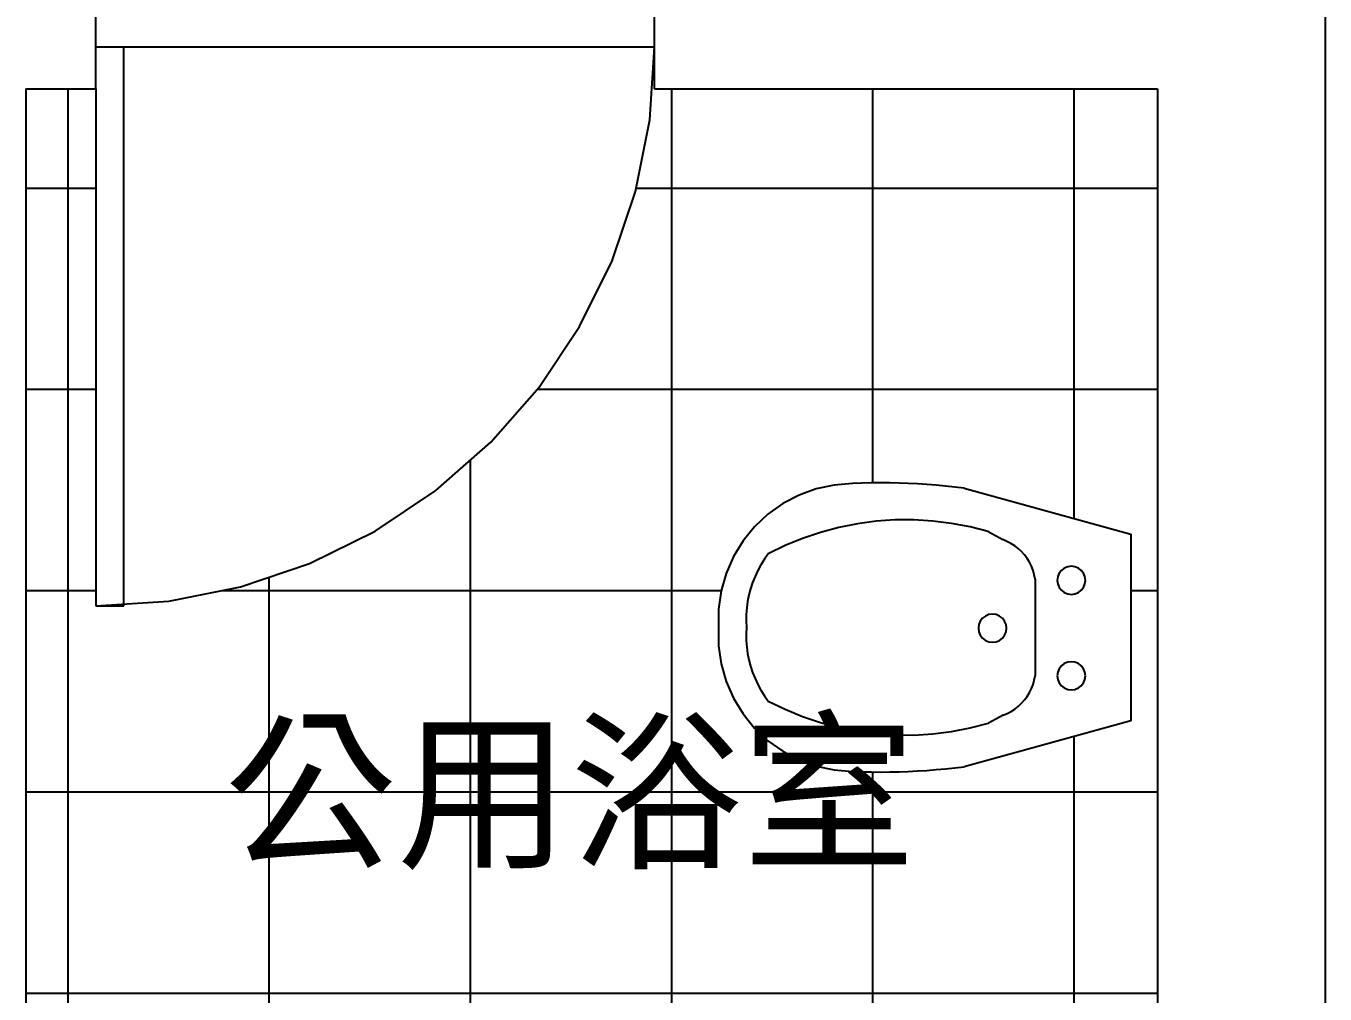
# Model space of a CAD drawing. Header units: centimetres. Extents: x 921 to 2601, y 2858 to 4336.
# Drawn here: x 1569.1 to 1774.2, y 3359.4 to 3512.1 of the extents above; entities that cross this region are included whole.
import ezdxf

# ---------------------------------------------------------------- set-up
doc = ezdxf.new("R2010")
doc.units = ezdxf.units.CM
doc.layers.add('文字', color=7, linetype='Continuous')
doc.layers.add('結構', color=7, linetype='Continuous')
doc.styles.get("Standard").update_dxf_attribs({"font": 'arial.ttf'})

msp = doc.modelspace()

# ---------------------------------------------------------------- hatches: boundary and pattern name
at = {"layer": '結構'}
h = msp.add_hatch(dxfattribs=at)
h.set_pattern_fill('NET', color=256, scale=10)
h.set_pattern_definition([(0, (-43.48, -926.724), (0, 31.75), []), (90, (-43.48, -926.724), (-31.75, 2e-15), [])])
h.paths.add_polyline_path([(1569.13, 3284.7), (1569.66, 3286.24), (1570.81, 3287.56), (1572.38, 3288.33), (1573.54, 3288.41), (1743.99, 3288.41), (1745.54, 3287.88), (1746.85, 3286.73), (1747.7, 3285.01), (1747.7, 3502.2), (1667.9, 3502.2), (1667.58, 3497.3), (1665.33, 3485.99), (1661.63, 3475.06), (1656.52, 3464.72), (1650.12, 3455.13), (1642.51, 3446.46), (1633.84, 3438.85), (1624.25, 3432.44), (1613.9, 3427.34), (1602.98, 3423.63), (1591.67, 3421.38), (1584.57, 3420.92), (1584.57, 3420.63), (1580.16, 3420.63), (1580.16, 3502.2), (1569.13, 3502.2)])
h.paths.add_polyline_path([(1670.17, 3334.39), (1671.22, 3337.09), (1672.71, 3339.57), (1674.61, 3341.75), (1676.28, 3343.13), (1677.48, 3343.94), (1679.24, 3345.19), (1681.75, 3346.62), (1684.38, 3347.81), (1687.11, 3348.74), (1689.92, 3349.4), (1692.07, 3349.7), (1693.5, 3349.83), (1724.57, 3352.65), (1723.85, 3355.86), (1742.7, 3355.86), (1743.54, 3351.5), (1744.23, 3347.11), (1744.77, 3342.7), (1745.15, 3338.28), (1745.38, 3333.84), (1745.46, 3329.4), (1745.38, 3324.96), (1745.15, 3320.53), (1744.77, 3316.1), (1744.23, 3311.7), (1743.54, 3307.31), (1742.7, 3302.95), (1723.85, 3302.95), (1724.57, 3306.13), (1693.5, 3308.94), (1691.35, 3309.14), (1688.51, 3309.67), (1685.74, 3310.47), (1683.05, 3311.53), (1680.48, 3312.84), (1678.65, 3314), (1677.48, 3314.83), (1675.69, 3316.05), (1673.61, 3318.07), (1671.91, 3320.41), (1670.63, 3323.01), (1669.82, 3325.79), (1669.57, 3327.94), (1669.53, 3329.39), (1669.59, 3331.55)], flags=16)
h.paths.add_polyline_path([(1673.41, 3332.83), (1673.99, 3334.22), (1674.82, 3335.61), (1676.03, 3337.19), (1677.38, 3338.61), (1678.87, 3339.88), (1680.48, 3340.98), (1682.31, 3342.01), (1684.17, 3342.88), (1686.1, 3343.6), (1687.79, 3344.09), (1689.39, 3344.47), (1690.99, 3344.77), (1692.6, 3345), (1694.22, 3345.16), (1695.84, 3345.25), (1697.47, 3345.27), (1699.09, 3345.22), (1700.71, 3345.09), (1702.33, 3344.9), (1703.93, 3344.63), (1705.52, 3344.29), (1707.38, 3343.8), (1709.31, 3343.14), (1711.2, 3342.32), (1713.01, 3341.35), (1714.75, 3340.25), (1716.26, 3339.05), (1717.65, 3337.68), (1718.9, 3336.17), (1719.9, 3334.64), (1720.54, 3333.3), (1720.99, 3331.87), (1721.23, 3330.39), (1721.27, 3328.88), (1721.09, 3327.39), (1720.71, 3325.94), (1720.13, 3324.55), (1719.29, 3323.16), (1718.09, 3321.58), (1716.74, 3320.16), (1715.25, 3318.89), (1713.64, 3317.79), (1711.81, 3316.76), (1709.95, 3315.89), (1708.02, 3315.17), (1706.32, 3314.68), (1704.73, 3314.31), (1703.13, 3314), (1701.52, 3313.77), (1699.9, 3313.61), (1698.28, 3313.52), (1696.65, 3313.5), (1695.03, 3313.55), (1693.41, 3313.68), (1691.79, 3313.88), (1690.19, 3314.14), (1688.6, 3314.48), (1686.74, 3314.97), (1684.81, 3315.63), (1682.92, 3316.45), (1681.1, 3317.42), (1679.37, 3318.52), (1677.86, 3319.72), (1676.46, 3321.09), (1675.22, 3322.6), (1674.22, 3324.13), (1673.58, 3325.47), (1673.13, 3326.9), (1672.88, 3328.38), (1672.85, 3329.89), (1673.02, 3331.38)], flags=0)
h.paths.add_polyline_path([(1672.88, 3330.39), (1672.85, 3328.88), (1673.02, 3327.39), (1673.41, 3325.94), (1673.99, 3324.55), (1674.82, 3323.16), (1676.03, 3321.58), (1677.38, 3320.16), (1678.87, 3318.89), (1680.48, 3317.79), (1682.31, 3316.76), (1684.17, 3315.89), (1686.1, 3315.17), (1687.79, 3314.68), (1689.39, 3314.31), (1690.99, 3314), (1692.6, 3313.77), (1694.22, 3313.61), (1695.84, 3313.52), (1697.47, 3313.5), (1699.09, 3313.55), (1700.71, 3313.68), (1702.33, 3313.88), (1703.93, 3314.14), (1705.52, 3314.48), (1707.38, 3314.97), (1709.31, 3315.63), (1711.2, 3316.45), (1713.01, 3317.42), (1714.75, 3318.52), (1716.26, 3319.72), (1717.65, 3321.09), (1718.9, 3322.6), (1719.9, 3324.13), (1720.54, 3325.47), (1720.99, 3326.9), (1721.23, 3328.38), (1721.27, 3329.89), (1721.09, 3331.38), (1720.71, 3332.83), (1720.13, 3334.22), (1719.29, 3335.61), (1718.09, 3337.19), (1716.74, 3338.61), (1715.25, 3339.88), (1713.64, 3340.98), (1711.81, 3342.01), (1709.95, 3342.88), (1708.02, 3343.6), (1706.32, 3344.09), (1704.73, 3344.47), (1703.13, 3344.77), (1701.52, 3345), (1699.9, 3345.16), (1698.28, 3345.25), (1696.65, 3345.27), (1695.03, 3345.22), (1693.41, 3345.09), (1691.79, 3344.9), (1690.19, 3344.63), (1688.6, 3344.29), (1686.74, 3343.8), (1684.81, 3343.14), (1682.92, 3342.32), (1681.1, 3341.35), (1679.37, 3340.25), (1677.86, 3339.05), (1676.46, 3337.68), (1675.22, 3336.17), (1674.22, 3334.64), (1673.58, 3333.3), (1673.13, 3331.87)], flags=0)
h.paths.add_polyline_path([(1682.3, 3403.58), (1680.8, 3406.05), (1679.64, 3408.7), (1678.86, 3411.48), (1678.45, 3414.34), (1678.43, 3417.23), (1678.45, 3420.11), (1678.86, 3422.98), (1679.64, 3425.75), (1680.8, 3428.4), (1682.3, 3430.87), (1684.12, 3433.11), (1686.23, 3435.09), (1688.58, 3436.77), (1691.14, 3438.11), (1693.86, 3439.09), (1696.68, 3439.7), (1699.56, 3439.93), (1701.77, 3440.01), (1704.71, 3440.04), (1707.66, 3439.98), (1710.6, 3439.83), (1713.53, 3439.61), (1717.06, 3439.23), (1743.49, 3431.96), (1743.49, 3417.23), (1743.49, 3402.49), (1717.19, 3395.26), (1715, 3394.99), (1712.07, 3394.72), (1709.13, 3394.53), (1706.19, 3394.43), (1703.24, 3394.42), (1699.96, 3394.49), (1696.68, 3394.75), (1693.86, 3395.36), (1691.14, 3396.34), (1688.58, 3397.69), (1686.23, 3399.36), (1684.12, 3401.34)], flags=16)
h.paths.add_polyline_path([(1686.27, 3405.62), (1685.37, 3406.88), (1684.39, 3408.69), (1683.62, 3410.61), (1683.1, 3412.6), (1682.82, 3414.65), (1682.8, 3416.2), (1682.85, 3417.23), (1682.78, 3418.77), (1682.93, 3420.83), (1683.33, 3422.85), (1683.98, 3424.81), (1684.85, 3426.68), (1686.17, 3428.78), (1688.95, 3430.14), (1691.71, 3431.28), (1694.54, 3432.23), (1697.42, 3433), (1700.35, 3433.59), (1703.3, 3433.98), (1706.28, 3434.18), (1709.26, 3434.2), (1712.24, 3434.02), (1715.2, 3433.65), (1718.13, 3433.09), (1721, 3432.34), (1723.31, 3431.08), (1724.62, 3430.55), (1726.3, 3429.25), (1727.57, 3427.54), (1728.4, 3425.39), (1728.4, 3409.36), (1727.89, 3407.55), (1726.79, 3405.75), (1725.25, 3404.3), (1724, 3403.65), (1723.35, 3403.39), (1721.02, 3402.11), (1718.13, 3401.37), (1715.2, 3400.8), (1712.24, 3400.43), (1709.26, 3400.25), (1706.28, 3400.27), (1703.3, 3400.47), (1700.35, 3400.87), (1697.42, 3401.45), (1694.54, 3402.22), (1691.71, 3403.18), (1688.95, 3404.31)], flags=0)
h.paths.add_polyline_path([(1726.04, 3405), (1726.74, 3405.79), (1727.37, 3406.63), (1728.14, 3408.21), (1728.21, 3408.56), (1727.58, 3406.92), (1726.32, 3405.22)], flags=0)
h.paths.add_polyline_path([(1721.05, 3414.81), (1722.86, 3415.05), (1723.97, 3416.49), (1723.73, 3418.3), (1722.28, 3419.41), (1720.48, 3419.17), (1719.37, 3417.73), (1719.6, 3415.92)], flags=0)
h.paths.add_polyline_path([(1720.48, 3415.05), (1722.28, 3414.81), (1723.73, 3415.92), (1723.97, 3417.73), (1722.86, 3419.17), (1721.05, 3419.41), (1719.6, 3418.3), (1719.37, 3416.49)], flags=0)
h.paths.add_polyline_path([(1731.82, 3410.21), (1732.93, 3411.66), (1734.73, 3411.9), (1736.18, 3410.79), (1736.42, 3408.98), (1735.31, 3407.54), (1733.5, 3407.3), (1732.05, 3408.41)], flags=0)
h.paths.add_polyline_path([(1732.93, 3407.54), (1734.73, 3407.3), (1736.18, 3408.41), (1736.42, 3410.21), (1735.31, 3411.66), (1733.5, 3411.9), (1732.05, 3410.79), (1731.82, 3408.98)], flags=0)
h.paths.add_polyline_path([(1725.78, 3429.73), (1727.2, 3428.15), (1727.52, 3427.51), (1726.96, 3428.42), (1726.26, 3429.2), (1725.22, 3430.17), (1724.59, 3430.49)], flags=0)
h.paths.add_polyline_path([(1733.5, 3422.36), (1735.31, 3422.6), (1736.42, 3424.05), (1736.18, 3425.85), (1734.73, 3426.96), (1732.93, 3426.72), (1731.82, 3425.28), (1732.05, 3423.47)], flags=0)
h.paths.add_polyline_path([(1732.93, 3422.6), (1734.73, 3422.36), (1736.18, 3423.47), (1736.42, 3425.28), (1735.31, 3426.72), (1733.5, 3426.96), (1732.05, 3425.85), (1731.82, 3424.05)], flags=0)
h.paths.add_polyline_path([(1595.32, 3372.8), (1694.86, 3372.8), (1694.86, 3403.18), (1595.32, 3403.18)], flags=24)

# ---------------------------------------------------------------- linework, layer by layer
for p, q in [((1580.16, 3508.81), (1580.16, 3515.42)), ((1668.34, 3502.2), (1668.34, 3515.42)), ((1774.16, 3515.42), (1774.16, 3460.98)), ((1580.16, 3508.81), (1584.57, 3508.81)), ((1580.16, 3502.2), (1580.16, 3508.81)), ((1584.57, 3420.63), (1584.57, 3508.81)), ((1584.57, 3508.81), (1668.34, 3508.81)), ((1667.58, 3497.3), (1668.34, 3508.81)), ((1569.13, 3502.2), (1580.16, 3502.2)), ((1569.13, 3502.2), (1569.13, 3284)), ((1580.16, 3502.2), (1580.16, 3420.63)), ((1668.34, 3502.2), (1747.7, 3502.2)), ((1747.7, 3502.2), (1747.7, 3200.18)), ((1665.33, 3485.99), (1667.58, 3497.3)), ((1661.63, 3475.06), (1665.33, 3485.99)), ((1656.52, 3464.72), (1661.63, 3475.06)), ((1650.12, 3455.13), (1656.52, 3464.72)), ((1774.16, 3460.98), (1774.16, 3394.85)), ((1642.51, 3446.46), (1650.12, 3455.13)), ((1633.84, 3438.85), (1642.51, 3446.46)), ((1624.25, 3432.44), (1633.84, 3438.85)), ((1693.86, 3439.09), (1691.14, 3438.11)), ((1696.68, 3439.7), (1693.86, 3439.09)), ((1699.56, 3439.93), (1696.68, 3439.7)), ((1701.03, 3439.98), (1699.56, 3439.93)), ((1702.51, 3440.02), (1701.03, 3439.98)), ((1703.98, 3440.03), (1702.51, 3440.02)), ((1705.45, 3440.02), (1703.98, 3440.03)), ((1706.92, 3439.99), (1705.45, 3440.02)), ((1708.39, 3439.94), (1706.92, 3439.99)), ((1709.86, 3439.87), (1708.39, 3439.94)), ((1711.33, 3439.78), (1709.86, 3439.87)), ((1712.8, 3439.66), (1711.33, 3439.78)), ((1714.26, 3439.53), (1712.8, 3439.66)), ((1715.73, 3439.37), (1714.26, 3439.53)), ((1717.19, 3439.19), (1715.73, 3439.37)), ((1717.19, 3439.19), (1743.49, 3431.96)), ((1688.58, 3436.77), (1686.23, 3435.09)), ((1691.14, 3438.11), (1688.58, 3436.77)), ((1686.23, 3435.09), (1684.12, 3433.11)), ((1706.28, 3434.18), (1703.3, 3433.98)), ((1709.26, 3434.2), (1706.28, 3434.18)), ((1712.24, 3434.02), (1709.26, 3434.2)), ((1613.9, 3427.34), (1624.25, 3432.44)), ((1684.12, 3433.11), (1682.3, 3430.87)), ((1694.54, 3432.23), (1691.71, 3431.28)), ((1697.42, 3433), (1694.54, 3432.23)), ((1700.35, 3433.59), (1697.42, 3433)), ((1703.3, 3433.98), (1700.35, 3433.59)), ((1715.2, 3433.65), (1712.24, 3434.02)), ((1718.13, 3433.09), (1715.2, 3433.65)), ((1721, 3432.34), (1718.13, 3433.09)), ((1721.02, 3432.34), (1721, 3432.34)), ((1721, 3432.34), (1723.31, 3431.08)), ((1682.3, 3430.87), (1680.8, 3428.4)), ((1688.95, 3430.14), (1686.27, 3428.83)), ((1691.71, 3431.28), (1688.95, 3430.14)), ((1723.96, 3430.81), (1723.31, 3431.08)), ((1724.59, 3430.49), (1723.96, 3430.81)), ((1725.18, 3430.11), (1724.59, 3430.49)), ((1725.74, 3429.68), (1725.18, 3430.11)), ((1743.49, 3431.96), (1743.49, 3417.23)), ((1680.8, 3428.4), (1679.64, 3425.75)), ((1685.67, 3427.99), (1685.13, 3427.12)), ((1686.27, 3428.83), (1685.67, 3427.99)), ((1726.26, 3429.2), (1725.74, 3429.68)), ((1726.73, 3428.68), (1726.26, 3429.2)), ((1727.15, 3428.11), (1726.73, 3428.68)), ((1727.52, 3427.51), (1727.15, 3428.11)), ((1602.98, 3423.63), (1613.9, 3427.34)), ((1684.63, 3426.21), (1684.2, 3425.28)), ((1685.13, 3427.12), (1684.63, 3426.21)), ((1727.83, 3426.88), (1727.52, 3427.51)), ((1728.08, 3426.22), (1727.83, 3426.88)), ((1728.27, 3425.55), (1728.08, 3426.22)), ((1732.55, 3426.23), (1732.2, 3425.77)), ((1733.01, 3426.58), (1732.55, 3426.23)), ((1733.54, 3426.8), (1733.01, 3426.58)), ((1734.12, 3426.88), (1733.54, 3426.8)), ((1734.69, 3426.8), (1734.12, 3426.88)), ((1735.23, 3426.58), (1734.69, 3426.8)), ((1735.68, 3426.23), (1735.23, 3426.58)), ((1736.04, 3425.77), (1735.68, 3426.23)), ((1679.64, 3425.75), (1678.86, 3422.98)), ((1683.81, 3424.32), (1683.49, 3423.34)), ((1684.2, 3425.28), (1683.81, 3424.32)), ((1728.4, 3424.85), (1728.27, 3425.55)), ((1728.4, 3424.85), (1728.4, 3409.6)), ((1731.97, 3425.24), (1731.9, 3424.66)), ((1731.9, 3424.66), (1731.97, 3424.09)), ((1732.2, 3425.77), (1731.97, 3425.24)), ((1731.97, 3424.09), (1732.2, 3423.55)), ((1736.26, 3425.24), (1736.04, 3425.77)), ((1736.04, 3423.55), (1736.26, 3424.09)), ((1736.33, 3424.66), (1736.26, 3425.24)), ((1736.26, 3424.09), (1736.33, 3424.66)), ((1591.67, 3421.38), (1602.98, 3423.63)), ((1678.86, 3422.98), (1678.45, 3420.11)), ((1683.23, 3422.35), (1683.03, 3421.34)), ((1683.49, 3423.34), (1683.23, 3422.35)), ((1732.2, 3423.55), (1732.55, 3423.09)), ((1732.55, 3423.09), (1733.01, 3422.74)), ((1733.01, 3422.74), (1733.54, 3422.52)), ((1733.54, 3422.52), (1734.12, 3422.44)), ((1734.12, 3422.44), (1734.69, 3422.52)), ((1734.69, 3422.52), (1735.23, 3422.74)), ((1735.23, 3422.74), (1735.68, 3423.09)), ((1735.68, 3423.09), (1736.04, 3423.55)), ((1580.16, 3420.63), (1591.67, 3421.38)), ((1580.16, 3420.63), (1584.57, 3420.63)), ((1678.45, 3420.11), (1678.43, 3417.23)), ((1682.89, 3420.31), (1682.82, 3419.29)), ((1683.03, 3421.34), (1682.89, 3420.31)), ((1682.82, 3419.29), (1682.8, 3418.26)), ((1682.8, 3418.26), (1682.85, 3417.23)), ((1719.75, 3418.22), (1719.52, 3417.68)), ((1720.1, 3418.68), (1719.75, 3418.22)), ((1720.56, 3419.03), (1720.1, 3418.68)), ((1721.09, 3419.25), (1720.56, 3419.03)), ((1721.67, 3419.33), (1721.09, 3419.25)), ((1722.24, 3419.25), (1721.67, 3419.33)), ((1722.78, 3419.03), (1722.24, 3419.25)), ((1723.24, 3418.68), (1722.78, 3419.03)), ((1723.59, 3418.22), (1723.24, 3418.68)), ((1723.81, 3417.68), (1723.59, 3418.22)), ((1678.43, 3417.23), (1678.45, 3414.34)), ((1682.85, 3417.23), (1682.8, 3416.2)), ((1682.8, 3416.2), (1682.82, 3415.17)), ((1719.52, 3417.68), (1719.45, 3417.11)), ((1719.45, 3417.11), (1719.52, 3416.54)), ((1719.52, 3416.54), (1719.75, 3416)), ((1719.75, 3416), (1720.1, 3415.54)), ((1723.24, 3415.54), (1723.59, 3416)), ((1723.59, 3416), (1723.81, 3416.54)), ((1723.88, 3417.11), (1723.81, 3417.68)), ((1723.81, 3416.54), (1723.88, 3417.11)), ((1743.49, 3417.23), (1743.49, 3402.49)), ((1678.45, 3414.34), (1678.86, 3411.48)), ((1682.82, 3415.17), (1682.89, 3414.14)), ((1682.89, 3414.14), (1683.03, 3413.12)), ((1720.1, 3415.54), (1720.56, 3415.19)), ((1720.56, 3415.19), (1721.09, 3414.97)), ((1721.09, 3414.97), (1721.67, 3414.89)), ((1721.67, 3414.89), (1722.24, 3414.97)), ((1722.24, 3414.97), (1722.78, 3415.19)), ((1722.78, 3415.19), (1723.24, 3415.54)), ((1683.03, 3413.12), (1683.23, 3412.1)), ((1683.23, 3412.1), (1683.49, 3411.11)), ((1733.54, 3411.74), (1733.01, 3411.52)), ((1734.12, 3411.82), (1733.54, 3411.74)), ((1734.69, 3411.74), (1734.12, 3411.82)), ((1735.23, 3411.52), (1734.69, 3411.74)), ((1678.86, 3411.48), (1679.64, 3408.7)), ((1683.49, 3411.11), (1683.81, 3410.13)), ((1683.81, 3410.13), (1684.2, 3409.17)), ((1728.27, 3408.91), (1728.4, 3409.6)), ((1731.97, 3410.17), (1731.9, 3409.6)), ((1731.9, 3409.6), (1731.97, 3409.02)), ((1732.2, 3410.71), (1731.97, 3410.17)), ((1732.55, 3411.17), (1732.2, 3410.71)), ((1733.01, 3411.52), (1732.55, 3411.17)), ((1735.68, 3411.17), (1735.23, 3411.52)), ((1736.04, 3410.71), (1735.68, 3411.17)), ((1736.26, 3410.17), (1736.04, 3410.71)), ((1736.33, 3409.6), (1736.26, 3410.17)), ((1736.26, 3409.02), (1736.33, 3409.6)), ((1679.64, 3408.7), (1680.8, 3406.05)), ((1684.2, 3409.17), (1684.63, 3408.24)), ((1684.63, 3408.24), (1685.13, 3407.33)), ((1727.52, 3406.95), (1727.83, 3407.58)), ((1727.83, 3407.58), (1728.08, 3408.23)), ((1728.08, 3408.23), (1728.27, 3408.91)), ((1731.97, 3409.02), (1732.2, 3408.49)), ((1732.2, 3408.49), (1732.55, 3408.03)), ((1732.55, 3408.03), (1733.01, 3407.68)), ((1733.01, 3407.68), (1733.54, 3407.46)), ((1733.54, 3407.46), (1734.12, 3407.38)), ((1734.12, 3407.38), (1734.69, 3407.46)), ((1734.69, 3407.46), (1735.23, 3407.68)), ((1735.23, 3407.68), (1735.68, 3408.03)), ((1735.68, 3408.03), (1736.04, 3408.49)), ((1736.04, 3408.49), (1736.26, 3409.02)), ((1680.8, 3406.05), (1682.3, 3403.58)), ((1685.13, 3407.33), (1685.67, 3406.46)), ((1685.67, 3406.46), (1686.27, 3405.62)), ((1686.27, 3405.62), (1688.95, 3404.31)), ((1726.27, 3405.26), (1726.74, 3405.79)), ((1726.74, 3405.79), (1727.16, 3406.35)), ((1727.16, 3406.35), (1727.52, 3406.95)), ((1682.3, 3403.58), (1684.12, 3401.34)), ((1688.95, 3404.31), (1691.71, 3403.18)), ((1723.35, 3403.39), (1721.02, 3402.11)), ((1723.35, 3403.39), (1724, 3403.65)), ((1724, 3403.65), (1724.62, 3403.98)), ((1724.62, 3403.98), (1725.21, 3404.36)), ((1725.21, 3404.36), (1725.76, 3404.79)), ((1725.76, 3404.79), (1726.27, 3405.26)), ((1684.12, 3401.34), (1686.23, 3399.36)), ((1691.71, 3403.18), (1694.54, 3402.22)), ((1694.54, 3402.22), (1697.42, 3401.45)), ((1697.42, 3401.45), (1700.35, 3400.87)), ((1715.2, 3400.8), (1718.13, 3401.37)), ((1743.49, 3402.49), (1717.19, 3395.26)), ((1718.13, 3401.37), (1721.02, 3402.11)), ((1686.23, 3399.36), (1688.58, 3397.69)), ((1700.35, 3400.87), (1703.3, 3400.47)), ((1703.3, 3400.47), (1706.28, 3400.27)), ((1706.28, 3400.27), (1709.26, 3400.25)), ((1709.26, 3400.25), (1712.24, 3400.43)), ((1712.24, 3400.43), (1715.2, 3400.8)), ((1688.58, 3397.69), (1691.14, 3396.34)), ((1691.14, 3396.34), (1693.86, 3395.36)), ((1693.86, 3395.36), (1696.68, 3394.75)), ((1715.73, 3395.08), (1717.19, 3395.26)), ((1696.68, 3394.75), (1699.56, 3394.52)), ((1699.56, 3394.52), (1701.03, 3394.47)), ((1701.03, 3394.47), (1702.51, 3394.43)), ((1702.51, 3394.43), (1703.98, 3394.42)), ((1703.98, 3394.42), (1705.45, 3394.43)), ((1705.45, 3394.43), (1706.92, 3394.46)), ((1706.92, 3394.46), (1708.39, 3394.51)), ((1708.39, 3394.51), (1709.86, 3394.58)), ((1709.86, 3394.58), (1711.33, 3394.67)), ((1711.33, 3394.67), (1712.8, 3394.79)), ((1712.8, 3394.79), (1714.26, 3394.92)), ((1714.26, 3394.92), (1715.73, 3395.08)), ((1774.16, 3394.85), (1774.16, 3328.71))]:
    msp.add_line(p, q, dxfattribs=at)

# ---------------------------------------------------------------- texts
at = {"layer": '文字'}
msp.add_text('公用浴室', height=20, dxfattribs=at).set_placement((1600.39, 3381.27))

doc.saveas('drawing.dxf')
